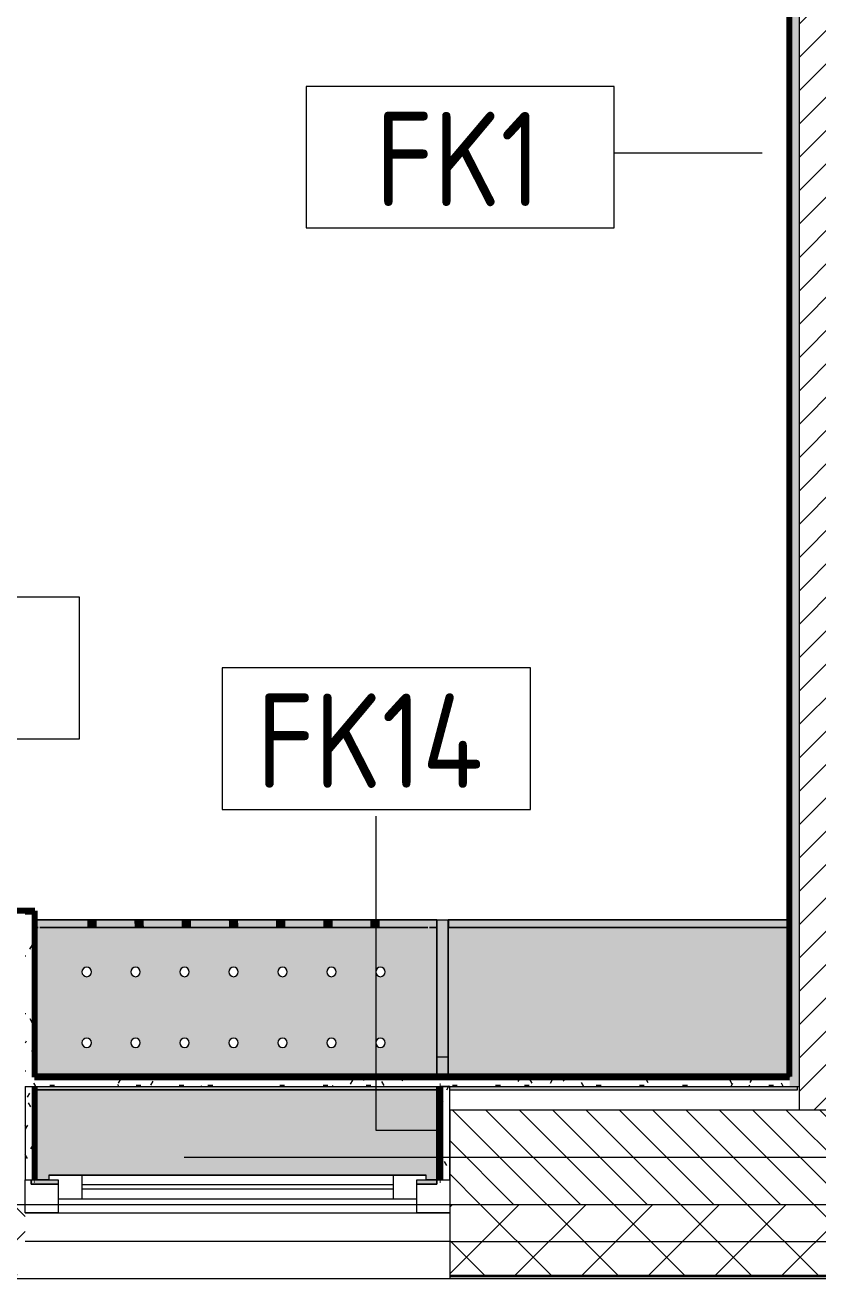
# Model space of a CAD drawing. Header units: millimetres. Extents: x 81731 to 272849, y -8553 to 29000.
# Drawn here: x 108030 to 109710, y -258 to 2400 of the extents above; entities that cross this region are included whole.
import ezdxf

# ---------------------------------------------------------------- set-up
doc = ezdxf.new("R2010")
doc.units = ezdxf.units.MM
doc.linetypes.add('Осевая', pattern=[3175, 635, -476.25, 1587.5, -476.25])
for name, color, linetype, lineweight in [('A-GLAZ', 7, 'Continuous', 9), ('A-GLAZ-1', 7, 'Continuous', 13), ('A-WALL', 7, 'Continuous', 9), ('A-WALL-IDEN', 7, 'Continuous', 9), ('I-WALL', 7, 'Continuous', 9), ('Оси-2', 7, 'Осевая', 9)]:
    doc.layers.add(name, color=color, linetype=linetype, lineweight=lineweight)
for name, color, linetype, lineweight, true_color in [('A-WALL-1', 7, 'Continuous', 9, 0xc0c0c0), ('A-WALL-2', 7, 'Continuous', 9, 0xff80c0), ('I-WALL-17', 7, 'Continuous', 80, 0xffd2ff), ('I-WALL-4', 7, 'Continuous', 9, 0xc0c0c0), ('I-WALL-7', 7, 'Continuous', 80, 0xff80c0), ('S-WALL-ANLY', 7, 'Continuous', 13, 0x008040), ('S-WALL-ANLY-1', 7, 'Continuous', 5, 0x008040), ('Знаки-1', 9, 'Continuous', 9, 0x808080), ('Знаки-2', 7, 'Continuous', 9, 0xc1bbaf), ('Знаки-4', 7, 'Continuous', 9, 0xaba79f), ('Знаки-5', 7, 'Continuous', 9, 0xd4ccbd), ('Знаки-6', 7, 'Continuous', 9, 0xd1cabb), ('Знаки-7', 7, 'Continuous', 9, 0xccc5b7)]:
    doc.layers.add(name, color=color, linetype=linetype, lineweight=lineweight, true_color=true_color)
doc.layers.add('Знаки-3', color=7, linetype='Continuous', lineweight=9, transparency=0.5)
doc.styles.add('GOST Common_1', font='GOST_Common.ttf', dxfattribs={"width": 0.9, "height": 200})
pattern_1 = [(0, (0, 0), (121.92, 30.48), [10.058, -81.382, 10.058, -81.382, -487.68]), (0, (0, 0), (121.92, 30.48), [-182.88, 10.058, -172.822, 10.058, -81.382, -213.36]), (0, (0, 0), (121.92, 30.48), [-457.2, 10.058, -50.902, 10.058, -142.342]), (120, (45.72, 15.24), (-87.356454, 90.345817), [10.058, -81.382, 10.058, -81.382, -487.68]), (120, (45.72, 15.24), (-87.356454, 90.345817), [-182.88, 10.058, -172.822, 10.058, -81.382, -213.36]), (120, (45.72, 15.24), (-87.356454, 90.345817), [-457.2, 10.058, -50.902, 10.058, -142.342]), (240, (60.96, 76.2), (-34.563546, -120.825817), [10.058, -81.382, 10.058, -81.382, -487.68]), (240, (60.96, 76.2), (-34.563546, -120.825817), [-182.88, 10.058, -172.822, 10.058, -81.382, -213.36]), (240, (60.96, 76.2), (-34.563546, -120.825817), [-457.2, 10.058, -50.902, 10.058, -142.342])]

# ---------------------------------------------------------------- blocks, each defined once
blk = doc.blocks.new('120_Окно_СКБ_1Ст - 120_Окно_СКБ_1Ст 900х2500_h_ с форточкой-V5-План отделки стен 2 этажа в осях 23-33')
at = {"layer": 'A-GLAZ'}
for p, q in [((450, -57), (-450, -57)), ((-430, -127), (-422.7, -127)), ((-422.7, -127), (-400, -127)), ((-330, -107), (330, -107)), ((330, -117), (-330, -117)), ((400, -127), (430, -127))]:
    blk.add_line(p, q, dxfattribs=at)
at = {"layer": 'A-GLAZ-1'}
for p, q in [((-450, -127), (-450, -57)), ((-450, -57), (-380, -57)), ((-380, -57), (-380, -127)), ((380, -127), (380, -57)), ((380, -57), (450, -57)), ((450, -57), (450, -127)), ((380, -87), (-380, -87)), ((-380, -87), (-380, -127)), ((-330, -137), (-330, -87)), ((330, -137), (330, -87)), ((380, -127), (380, -87)), ((-380, -127), (-450, -127)), ((-380, -127), (-400, -127)), ((-400, -127), (-400, -137)), ((450, -127), (380, -127)), ((400, -127), (380, -127)), ((400, -137), (400, -127)), ((-400, -137), (400, -137)), ((400, -137), (-400, -137))]:
    blk.add_line(p, q, dxfattribs=at)
blk = doc.blocks.new('Зашивка без перфорации М3_2_1 - М3_2_4-V25-План отделки стен 2 этажа в осях 23-33')
at = {"layer": 'Знаки-3'}
h = blk.add_hatch(color=256, dxfattribs=at)
h.paths.add_polyline_path([(94, 180), (-430, 180), (-430, 173.1), (307, 173.1), (307, 180)])
h.paths.add_polyline_path([(-413, 153.1), (-413, -179.9), (310.2, -179.9), (310.2, 153.1), (94, 153.1)])
blk.add_hatch(color=256, dxfattribs=at).paths.add_polyline_path([(94, -163.9), (-413, -163.9), (-413, -179.9), (310, -179.9), (310, -163.9)])
at = {"layer": 'Знаки-1'}
for p, q in [((307, 180), (-430, 180)), ((-430, 180), (-430, 173.1)), ((310.2, -179.9), (310.2, 153.1)), ((-413, -179.9), (310.2, -179.9))]:
    blk.add_line(p, q, dxfattribs=at)
at = {"layer": 'Знаки-2'}
for p, q in [((310, -163.9), (-413, -163.9)), ((-413, -179.9), (310, -179.9)), ((310, -163.9), (310, -179.9))]:
    blk.add_line(p, q, dxfattribs=at)
at = {"layer": 'Знаки-4'}
for p, q in [((310.2, 153.1), (310.2, -179.9)), ((-413, -163.9), (310, -163.9)), ((310.2, -179.9), (-413, -179.9)), ((310, -179.9), (-413, -179.9)), ((310, -179.9), (310, -163.9))]:
    blk.add_line(p, q, dxfattribs=at)
blk = doc.blocks.new('Зашивка радиатора_ с перфорацией М1_1 - Зашивка радиатора_ с перфорацией М1_1-V30-План отделки стен 2 этажа в осях 23-33')
at = {"layer": 'Знаки-3'}
for points in [[(422.7, 380), (372.7, 380), (372.7, 371.1), (392.7, 371.1), (392.7, 361.1), (-407.3, 361.1), (-407.3, 371.1), (-387.3, 371.1), (-387.3, 380), (-430, 380), (-430, 180), (422.7, 180), (422.7, 371.1), (430, 371.1), (430, 380)], [(299.4, -163.9), (-430, -163.9), (-429.8, -179.9), (422.7, -179.9), (422.7, -163.9), (309.7, -163.9)], [(-315.3, -163.9), (-319, -163.9), (-318.3, -179.9), (-279, -179.9), (-279.7, -163.9), (-313.1, -163.9)], [(-289, -163.9), (-309, -163.9), (-308.7, -179.9), (-289, -179.9)], [(-219, -163.9), (-218.3, -179.9), (-179, -179.9), (-179.7, -163.9), (-218.3, -163.9)], [(-191.9, -163.9), (-209, -163.9), (-208.7, -179.9), (-189, -179.9), (-189.3, -163.9), (-190.3, -163.9)], [(-84.9, -163.9), (-119, -163.9), (-118.3, -179.9), (-79, -179.9), (-79.7, -163.9), (-81.7, -163.9)], [(-108.7, -163.9), (-109, -163.9), (-108.7, -179.9), (-89, -179.9), (-89.3, -163.9), (-107.7, -163.9)], [(-99, -163.9), (-109, -163.9), (-108.7, -179.9), (-89, -179.9), (-89.3, -163.9), (-96.4, -163.9)], [(-19, -163.9), (-18.3, -179.9), (21, -179.9), (20.3, -163.9), (-18.3, -163.9)], [(-6.1, -163.9), (-9, -163.9), (-8.7, -179.9), (11, -179.9), (10.7, -163.9), (-4.2, -163.9)], [(92.3, -163.9), (81, -163.9), (81.7, -179.9), (121, -179.9), (120.3, -163.9), (93.9, -163.9)], [(91.3, -163.9), (91, -163.9), (91.3, -179.9), (111, -179.9), (110.7, -163.9), (92.3, -163.9)], [(196, -163.9), (181, -163.9), (181.7, -179.9), (221, -179.9), (220.3, -163.9), (198.4, -163.9)], [(191.3, -163.9), (191, -163.9), (191.3, -179.9), (211, -179.9), (210.7, -163.9), (192.3, -163.9)], [(191.3, -163.9), (191, -163.9), (191.3, -179.9), (211, -179.9), (210.7, -163.9), (192.3, -163.9)], [(281, -163.9), (281.7, -179.9), (321, -179.9), (320.3, -163.9), (281.7, -163.9)], [(311, -163.9), (291, -163.9), (291.3, -179.9), (311, -179.9)]]:
    blk.add_hatch(color=256, dxfattribs=at).paths.add_polyline_path(points)
h = blk.add_hatch(color=256, dxfattribs=at)
h.paths.add_polyline_path([(299.4, 180), (-430, 180), (-430, 173.1), (422.7, 174.3), (422.7, 180)])
h.paths.add_polyline_path([(-398.5, 153.1), (-430, 153.1), (-430, -179.9), (422.7, -179.9), (422.7, 153.1), (-397.3, 153.1)])
h.paths.add_polyline_path([(1, 90.4), (6, 89), (9.7, 85.4), (11, 80.4), (9.7, 75.4), (6, 71.7), (1, 70.4), (-4, 71.7), (-7.7, 75.4), (-9, 80.4), (-7.7, 85.4), (-4, 89), (-1.6, 90)])
h.paths.add_polyline_path([(-310.3, 90.4), (-305.3, 89), (-301.6, 85.4), (-300.3, 80.4), (-301.6, 75.4), (-305.3, 71.7), (-310.3, 70.4), (-315.3, 71.7), (-318.9, 75.4), (-320.3, 80.4), (-318.9, 85.4), (-315.3, 89), (-312.8, 90)])
h.paths.add_polyline_path([(312.2, 90.4), (317.2, 89), (320.9, 85.4), (322.2, 80.4), (320.9, 75.4), (317.2, 71.7), (312.2, 70.4), (307.2, 71.7), (303.6, 75.4), (302.2, 80.4), (303.6, 85.4), (307.2, 89), (309.7, 90)])
h.paths.add_polyline_path([(-102.8, 90.4), (-97.8, 89), (-94.1, 85.4), (-92.8, 80.4), (-94.1, 75.4), (-97.8, 71.7), (-102.8, 70.4), (-107.8, 71.7), (-111.4, 75.4), (-112.8, 80.4), (-111.4, 85.4), (-107.8, 89), (-105.3, 90)])
h.paths.add_polyline_path([(208.5, 90.4), (213.5, 89), (217.2, 85.4), (218.5, 80.4), (217.2, 75.4), (213.5, 71.7), (208.5, 70.4), (203.5, 71.7), (199.8, 75.4), (198.5, 80.4), (199.8, 85.4), (203.5, 89), (205.9, 90)])
h.paths.add_polyline_path([(104.7, 90.4), (109.7, 89), (113.4, 85.4), (114.7, 80.4), (113.4, 75.4), (109.7, 71.7), (104.7, 70.4), (99.7, 71.7), (96.1, 75.4), (94.7, 80.4), (96.1, 85.4), (99.7, 89), (102.2, 90)])
h.paths.add_polyline_path([(-206.5, 90.4), (-201.5, 89), (-197.8, 85.4), (-196.5, 80.4), (-197.8, 75.4), (-201.5, 71.7), (-206.5, 70.4), (-211.5, 71.7), (-215.2, 75.4), (-216.5, 80.4), (-215.2, 85.4), (-211.5, 89), (-209.1, 90)])
h.paths.add_polyline_path([(-310.3, -59.6), (-305.3, -61), (-301.6, -64.6), (-300.3, -69.6), (-301.6, -74.6), (-305.3, -78.3), (-310.3, -79.6), (-315.3, -78.3), (-318.9, -74.6), (-320.3, -69.6), (-318.9, -64.6), (-315.3, -61), (-312.8, -60)])
h.paths.add_polyline_path([(1, -59.6), (6, -61), (9.7, -64.6), (11, -69.6), (9.7, -74.6), (6, -78.3), (1, -79.6), (-4, -78.3), (-7.7, -74.6), (-9, -69.6), (-7.7, -64.6), (-4, -61), (-1.6, -60)])
h.paths.add_polyline_path([(-102.8, -59.6), (-97.8, -61), (-94.1, -64.6), (-92.8, -69.6), (-94.1, -74.6), (-97.8, -78.3), (-102.8, -79.6), (-107.8, -78.3), (-111.4, -74.6), (-112.8, -69.6), (-111.4, -64.6), (-107.8, -61), (-105.3, -60)])
h.paths.add_polyline_path([(104.7, -59.6), (109.7, -61), (113.4, -64.6), (114.7, -69.6), (113.4, -74.6), (109.7, -78.3), (104.7, -79.6), (99.7, -78.3), (96.1, -74.6), (94.7, -69.6), (96.1, -64.6), (99.7, -61), (102.2, -60)])
h.paths.add_polyline_path([(-206.5, -59.6), (-201.5, -61), (-197.8, -64.6), (-196.5, -69.6), (-197.8, -74.6), (-201.5, -78.3), (-206.5, -79.6), (-211.5, -78.3), (-215.2, -74.6), (-216.5, -69.6), (-215.2, -64.6), (-211.5, -61), (-209.1, -60)])
h.paths.add_polyline_path([(312.2, -59.6), (317.2, -61), (320.9, -64.6), (322.2, -69.6), (320.9, -74.6), (317.2, -78.3), (312.2, -79.6), (307.2, -78.3), (303.6, -74.6), (302.2, -69.6), (303.6, -64.6), (307.2, -61), (309.7, -60)])
h.paths.add_polyline_path([(208.5, -59.6), (213.5, -61), (217.2, -64.6), (218.5, -69.6), (217.2, -74.6), (213.5, -78.3), (208.5, -79.6), (203.5, -78.3), (199.8, -74.6), (198.5, -69.6), (199.8, -64.6), (203.5, -61), (205.9, -60)])
at = {"layer": 'Знаки-1'}
for p, q in [((-387.3, 380), (-430, 380)), ((-430, 380), (-430, 180)), ((430, 380), (372.7, 380)), ((430, 371.1), (430, 380)), ((-430, 180), (422.7, 180)), ((422.7, 180), (-430, 180)), ((-430, 180), (-430, 173.1)), ((-430, 153.1), (-430, -179.9)), ((-430, -179.9), (422.7, -179.9))]:
    blk.add_line(p, q, dxfattribs=at)
for centre, start, end in [((-310.3, 80.4), 180, 0), ((-310.3, 80.4), 0, 180), ((-206.5, 80.4), 0, 180), ((-206.5, 80.4), 180, 360), ((-102.8, 80.4), 0, 180), ((-102.8, 80.4), 180, 0), ((1, 80.4), 0, 180), ((1, 80.4), 180, 0), ((104.7, 80.4), 0, 180), ((104.7, 80.4), 180, 360), ((208.5, 80.4), 0, 180), ((208.5, 80.4), 180, 0), ((312.2, 80.4), 0, 180), ((312.2, 80.4), 180, 0), ((-310.3, -69.6), 0, 180), ((-310.3, -69.6), 180, 0), ((-206.5, -69.6), 0, 180), ((-206.5, -69.6), 180, 0), ((-102.8, -69.6), 0, 180), ((-102.8, -69.6), 180, 0), ((1, -69.6), 0, 180), ((1, -69.6), 180, 0), ((104.7, -69.6), 0, 180), ((104.7, -69.6), 180, 0), ((208.5, -69.6), 0, 180), ((208.5, -69.6), 180, 0), ((312.2, -69.6), 0, 180), ((312.2, -69.6), 180, 0)]:
    blk.add_arc(centre, 10, start, end, dxfattribs=at)
at = {"layer": 'Знаки-2'}
for p, q in [((422.7, 180), (-430, 180)), ((-430, 180), (422.7, 180)), ((-430, -163.9), (-430, -179.9)), ((-414.4, -163.9), (-429.8, -163.9)), ((-429.8, -179.9), (-319, -179.9)), ((-394.9, -163.9), (-410.5, -163.9)), ((-319, -163.9), (-394.3, -163.9)), ((-319, -163.9), (-279, -163.9)), ((-279, -163.9), (-319, -163.9)), ((-319, -179.9), (-279, -179.9)), ((-279, -179.9), (-319, -179.9)), ((-219, -163.9), (-279, -163.9)), ((-279, -179.9), (-219, -179.9)), ((-219, -163.9), (-209, -163.9)), ((-209, -163.9), (-219, -163.9)), ((-219, -179.9), (-209, -179.9)), ((-209, -179.9), (-219, -179.9)), ((-209, -163.9), (-189, -163.9)), ((-189, -163.9), (-209, -163.9)), ((-209, -179.9), (-189, -179.9)), ((-189, -179.9), (-209, -179.9)), ((-189, -163.9), (-179, -163.9)), ((-179, -163.9), (-189, -163.9)), ((-189, -179.9), (-179, -179.9)), ((-179, -179.9), (-189, -179.9)), ((-119, -163.9), (-179, -163.9)), ((-179, -179.9), (-119, -179.9)), ((-119, -163.9), (-109, -163.9)), ((-109, -163.9), (-119, -163.9)), ((-119, -179.9), (-109, -179.9)), ((-109, -179.9), (-119, -179.9)), ((-109, -163.9), (-89, -163.9)), ((-89, -163.9), (-109, -163.9)), ((-109, -179.9), (-89, -179.9)), ((-89, -179.9), (-109, -179.9)), ((-89, -163.9), (-79, -163.9)), ((-79, -163.9), (-89, -163.9)), ((-89, -179.9), (-79, -179.9)), ((-79, -179.9), (-89, -179.9)), ((-19, -163.9), (-79, -163.9)), ((-79, -179.9), (-19, -179.9)), ((-19, -163.9), (21, -163.9)), ((21, -163.9), (-19, -163.9)), ((-19, -179.9), (21, -179.9)), ((21, -179.9), (-19, -179.9)), ((81, -163.9), (21, -163.9)), ((21, -179.9), (81, -179.9)), ((81, -163.9), (91, -163.9)), ((91, -163.9), (81, -163.9)), ((81, -179.9), (91, -179.9)), ((91, -179.9), (81, -179.9)), ((91, -163.9), (111, -163.9)), ((111, -163.9), (91, -163.9)), ((91, -179.9), (111, -179.9)), ((111, -179.9), (91, -179.9)), ((111, -163.9), (121, -163.9)), ((121, -163.9), (111, -163.9)), ((111, -179.9), (121, -179.9)), ((121, -179.9), (111, -179.9)), ((181, -163.9), (121, -163.9)), ((121, -179.9), (181, -179.9)), ((181, -163.9), (191, -163.9)), ((191, -163.9), (181, -163.9)), ((181, -179.9), (191, -179.9)), ((191, -179.9), (181, -179.9)), ((191, -163.9), (211, -163.9)), ((211, -163.9), (191, -163.9)), ((191, -179.9), (211, -179.9)), ((211, -179.9), (191, -179.9)), ((211, -163.9), (221, -163.9)), ((221, -163.9), (211, -163.9)), ((211, -179.9), (221, -179.9)), ((221, -179.9), (211, -179.9)), ((281, -163.9), (221, -163.9)), ((221, -179.9), (281, -179.9)), ((281, -163.9), (321, -163.9)), ((321, -163.9), (281, -163.9)), ((281, -179.9), (321, -179.9)), ((321, -179.9), (281, -179.9)), ((394.9, -163.9), (321, -163.9)), ((321, -179.9), (422.7, -179.9)), ((411.1, -163.9), (395.4, -163.9)), ((422.7, -163.9), (414.9, -163.9))]:
    blk.add_line(p, q, dxfattribs=at)
at = {"layer": 'Знаки-4'}
for p, q in [((-430, 180), (-430, 380)), ((-430, 380), (-387.3, 380)), ((372.7, 380), (430, 380)), ((430, 380), (430, 371.1)), ((-430, 173.1), (-430, 180)), ((-430, -179.9), (-430, 153.1)), ((422.7, -179.9), (-430, -179.9)), ((-429.8, -163.9), (-414.4, -163.9)), ((422.7, -179.9), (-429.8, -179.9)), ((-410.5, -163.9), (-394.9, -163.9)), ((-394.3, -163.9), (394.9, -163.9)), ((395.4, -163.9), (411.1, -163.9)), ((414.9, -163.9), (422.7, -163.9))]:
    blk.add_line(p, q, dxfattribs=at)
for centre, start, end in [((-310.3, 80.4), 0, 180), ((-310.3, 80.4), 180, 360), ((-206.5, 80.4), 0, 180), ((-206.5, 80.4), 180, 360), ((-102.8, 80.4), 0, 180), ((-102.8, 80.4), 180, 360), ((1, 80.4), 0, 180), ((1, 80.4), 180, 360), ((104.7, 80.4), 0, 180), ((104.7, 80.4), 180, 360), ((208.5, 80.4), 0, 180), ((208.5, 80.4), 180, 360), ((312.2, 80.4), 0, 180), ((312.2, 80.4), 180, 0), ((-310.3, -69.6), 0, 180), ((-310.3, -69.6), 180, 360), ((-206.5, -69.6), 0, 180), ((-206.5, -69.6), 180, 360), ((-102.8, -69.6), 0, 180), ((-102.8, -69.6), 180, 360), ((1, -69.6), 0, 180), ((1, -69.6), 180, 360), ((104.7, -69.6), 0, 180), ((104.7, -69.6), 180, 360), ((208.5, -69.6), 0, 180), ((208.5, -69.6), 180, 360), ((312.2, -69.6), 0, 180), ((312.2, -69.6), 180, 360)]:
    blk.add_arc(centre, 10, start, end, dxfattribs=at)
at = {"layer": 'Знаки-5'}
for p, q in [((-104.2, -163.9), (-107.7, -163.9)), ((-107.7, -179.9), (-104.2, -179.9)), ((-94, -163.9), (-104, -163.9)), ((-104, -179.9), (-94, -179.9)), ((-90.3, -163.9), (-93.8, -163.9)), ((-93.8, -179.9), (-90.3, -179.9)), ((195.8, -163.9), (192.3, -163.9)), ((192.3, -179.9), (195.8, -179.9)), ((206, -163.9), (196, -163.9)), ((196, -179.9), (206, -179.9)), ((209.7, -163.9), (206.2, -163.9)), ((206.2, -179.9), (209.7, -179.9))]:
    blk.add_line(p, q, dxfattribs=at)
at = {"layer": 'Знаки-6'}
for p, q in [((-430, -163.9), (-430, -179.9)), ((-304.2, -163.9), (-307.7, -163.9)), ((-307.7, -179.9), (-304.2, -179.9)), ((-294, -163.9), (-304, -163.9)), ((-304, -179.9), (-294, -179.9)), ((-290.3, -163.9), (-293.8, -163.9)), ((-293.8, -179.9), (-290.3, -179.9)), ((-204.2, -163.9), (-207.7, -163.9)), ((-207.7, -179.9), (-204.2, -179.9)), ((-194, -163.9), (-204, -163.9)), ((-204, -179.9), (-194, -179.9)), ((-190.3, -163.9), (-193.8, -163.9)), ((-193.8, -179.9), (-190.3, -179.9)), ((-107.7, -163.9), (-104.2, -163.9)), ((-104.2, -163.9), (-107.7, -163.9)), ((-107.7, -179.9), (-104.2, -179.9)), ((-104.2, -179.9), (-107.7, -179.9)), ((-104, -163.9), (-94, -163.9)), ((-94, -163.9), (-104, -163.9)), ((-104, -179.9), (-99, -179.9)), ((-94, -179.9), (-104, -179.9)), ((-99, -179.9), (-94, -179.9)), ((-93.8, -163.9), (-90.3, -163.9)), ((-90.3, -163.9), (-93.8, -163.9)), ((-93.8, -179.9), (-90.3, -179.9)), ((-90.3, -179.9), (-93.8, -179.9)), ((-4.2, -163.9), (-7.7, -163.9)), ((-7.7, -179.9), (-4.2, -179.9)), ((6, -163.9), (-4, -163.9)), ((-4, -179.9), (6, -179.9)), ((9.7, -163.9), (6.2, -163.9)), ((6.2, -179.9), (9.7, -179.9)), ((95.8, -163.9), (92.3, -163.9)), ((92.3, -179.9), (95.8, -179.9)), ((106, -163.9), (96, -163.9)), ((96, -179.9), (106, -179.9)), ((109.7, -163.9), (106.2, -163.9)), ((106.2, -179.9), (109.7, -179.9)), ((192.3, -163.9), (195.8, -163.9)), ((195.8, -163.9), (192.3, -163.9)), ((192.3, -179.9), (195.8, -179.9)), ((195.8, -179.9), (192.3, -179.9)), ((196, -163.9), (206, -163.9)), ((206, -163.9), (196, -163.9)), ((196, -179.9), (206, -179.9)), ((206, -179.9), (196, -179.9)), ((206.2, -163.9), (209.7, -163.9)), ((209.7, -163.9), (206.2, -163.9)), ((206.2, -179.9), (209.7, -179.9)), ((209.7, -179.9), (206.2, -179.9)), ((295.8, -163.9), (292.3, -163.9)), ((292.3, -179.9), (295.8, -179.9)), ((298.4, -163.9), (296, -163.9)), ((296, -179.9), (298.4, -179.9)), ((306, -163.9), (299.4, -163.9)), ((299.4, -179.9), (306, -179.9)), ((309.7, -163.9), (306.2, -163.9)), ((306.2, -179.9), (309.7, -179.9))]:
    blk.add_line(p, q, dxfattribs=at)
at = {"layer": 'Знаки-7'}
for p, q in [((-309, -163.9), (-318.3, -163.9)), ((-318.3, -179.9), (-309, -179.9)), ((-309, -163.9), (-304.2, -163.9)), ((-304.2, -163.9), (-309, -163.9)), ((-309, -179.9), (-304.2, -179.9)), ((-304.2, -179.9), (-309, -179.9)), ((-304, -163.9), (-301.6, -163.9)), ((-294, -163.9), (-304, -163.9)), ((-304, -179.9), (-294, -179.9)), ((-294, -179.9), (-304, -179.9)), ((-301.6, -163.9), (-294, -163.9)), ((-293.8, -163.9), (-291.9, -163.9)), ((-289, -163.9), (-293.8, -163.9)), ((-293.8, -179.9), (-289, -179.9)), ((-289, -179.9), (-293.8, -179.9)), ((-291.9, -163.9), (-289, -163.9)), ((-279.7, -163.9), (-289, -163.9)), ((-289, -179.9), (-279.7, -179.9)), ((-209, -163.9), (-218.3, -163.9)), ((-218.3, -179.9), (-209, -179.9)), ((-207.7, -163.9), (-204.2, -163.9)), ((-204.2, -163.9), (-207.7, -163.9)), ((-207.7, -179.9), (-204.2, -179.9)), ((-204.2, -179.9), (-207.7, -179.9)), ((-204, -163.9), (-194, -163.9)), ((-194, -163.9), (-204, -163.9)), ((-204, -179.9), (-199, -179.9)), ((-199, -179.9), (-204, -179.9)), ((-199, -179.9), (-194, -179.9)), ((-194, -179.9), (-199, -179.9)), ((-193.8, -163.9), (-190.3, -163.9)), ((-190.3, -163.9), (-193.8, -163.9)), ((-193.8, -179.9), (-190.3, -179.9)), ((-190.3, -179.9), (-193.8, -179.9)), ((-185.5, -163.9), (-189, -163.9)), ((-189, -179.9), (-185.5, -179.9)), ((-179.7, -163.9), (-184.9, -163.9)), ((-184.9, -179.9), (-179.7, -179.9)), ((-109, -163.9), (-118.3, -163.9)), ((-118.3, -179.9), (-109, -179.9)), ((-109, -163.9), (-101.6, -163.9)), ((-96.4, -163.9), (-109, -163.9)), ((-109, -179.9), (-99, -179.9)), ((-89, -179.9), (-109, -179.9)), ((-101.6, -163.9), (-89, -163.9)), ((-99, -179.9), (-89, -179.9)), ((-89.3, -163.9), (-96.4, -163.9)), ((-89, -163.9), (-89.3, -163.9)), ((-79.7, -163.9), (-89, -163.9)), ((-89, -179.9), (-79.7, -179.9)), ((-9, -163.9), (-18.3, -163.9)), ((-18.3, -179.9), (-9, -179.9)), ((-9, -163.9), (-4.2, -163.9)), ((-4.2, -163.9), (-9, -163.9)), ((-9, -179.9), (-7.7, -179.9)), ((-8.7, -179.9), (-9, -179.9)), ((-7.7, -179.9), (-8.7, -179.9)), ((-7.7, -179.9), (-4.2, -179.9)), ((-6.1, -179.9), (-7.7, -179.9)), ((-4.2, -179.9), (-6.1, -179.9)), ((-4, -163.9), (6, -163.9)), ((6, -163.9), (-4, -163.9)), ((-4, -179.9), (1, -179.9)), ((-1.6, -179.9), (-4, -179.9)), ((1, -179.9), (-1.6, -179.9)), ((1, -179.9), (3.6, -179.9)), ((3.6, -179.9), (1, -179.9)), ((3.6, -179.9), (6, -179.9)), ((6, -179.9), (3.6, -179.9)), ((6.2, -163.9), (11, -163.9)), ((11, -163.9), (6.2, -163.9)), ((6.2, -179.9), (8.1, -179.9)), ((8.1, -179.9), (6.2, -179.9)), ((8.1, -179.9), (9.7, -179.9)), ((9.7, -179.9), (8.1, -179.9)), ((9.7, -179.9), (10.7, -179.9)), ((10.7, -179.9), (9.7, -179.9)), ((10.7, -179.9), (11, -179.9)), ((11, -179.9), (10.7, -179.9)), ((20.3, -163.9), (11, -163.9)), ((11, -179.9), (20.3, -179.9)), ((91, -163.9), (81.7, -163.9)), ((81.7, -179.9), (91, -179.9)), ((92.3, -163.9), (95.8, -163.9)), ((95.8, -163.9), (92.3, -163.9)), ((92.3, -179.9), (95.8, -179.9)), ((95.8, -179.9), (92.3, -179.9)), ((96, -163.9), (106, -163.9)), ((106, -163.9), (96, -163.9)), ((96, -179.9), (101, -179.9)), ((106, -179.9), (96, -179.9)), ((101, -179.9), (106, -179.9)), ((106.2, -163.9), (109.7, -163.9)), ((109.7, -163.9), (106.2, -163.9)), ((106.2, -179.9), (109.7, -179.9)), ((109.7, -179.9), (106.2, -179.9)), ((120.3, -163.9), (111, -163.9)), ((111, -179.9), (120.3, -179.9)), ((191, -163.9), (181.7, -163.9)), ((181.7, -179.9), (191, -179.9)), ((191, -163.9), (198.4, -163.9)), ((203.6, -163.9), (191, -163.9)), ((191, -179.9), (192.3, -179.9)), ((211, -179.9), (191, -179.9)), ((192.3, -179.9), (193.9, -179.9)), ((193.9, -179.9), (211, -179.9)), ((198.4, -163.9), (211, -163.9)), ((210.7, -163.9), (203.6, -163.9)), ((211, -163.9), (210.7, -163.9)), ((220.3, -163.9), (211, -163.9)), ((211, -179.9), (220.3, -179.9)), ((291, -163.9), (281.7, -163.9)), ((281.7, -179.9), (291, -179.9)), ((291, -163.9), (295.8, -163.9)), ((291.3, -163.9), (291, -163.9)), ((291, -179.9), (295.8, -179.9)), ((295.8, -179.9), (291, -179.9)), ((292.3, -163.9), (291.3, -163.9)), ((293.9, -163.9), (292.3, -163.9)), ((295.8, -163.9), (293.9, -163.9)), ((296, -163.9), (306, -163.9)), ((298.4, -163.9), (296, -163.9)), ((296, -179.9), (303.6, -179.9)), ((306, -179.9), (296, -179.9)), ((306, -163.9), (298.4, -163.9)), ((303.6, -179.9), (306, -179.9)), ((306.2, -163.9), (311, -163.9)), ((311, -163.9), (306.2, -163.9)), ((306.2, -179.9), (310.7, -179.9)), ((311, -179.9), (306.2, -179.9)), ((310.7, -179.9), (311, -179.9)), ((320.3, -163.9), (311, -163.9)), ((311, -179.9), (320.3, -179.9))]:
    blk.add_line(p, q, dxfattribs=at)
blk = doc.blocks.new('Зашивка_ опоясывающая панель - Зашивка_ опоясывающая панель Т2_1-V50-План отделки стен 2 этажа в осях 23-33')
at = {"layer": 'Знаки-3'}
for points in [[(-429.8, -110), (-406, -110), (-406, 180), (-430, 179.8), (-430, -110)], [(-429.8, -153.1), (-406, -153.1), (-406, 180), (-430, 179.8), (-430, -153.1)]]:
    blk.add_hatch(color=256, dxfattribs=at).paths.add_polyline_path(points)
at = {"layer": 'Знаки-1'}
for p, q in [((-429.8, 180), (-406, 180)), ((-406, 180), (-406, -153.1))]:
    blk.add_line(p, q, dxfattribs=at)
at = {"layer": 'Знаки-2'}
for p, q in [((-430, 164), (-430, -110)), ((-430, -110), (-430, 164)), ((-429.8, 180), (-406, 180)), ((-406, -110), (-406, 180)), ((-430, -110), (-430, -153.1))]:
    blk.add_line(p, q, dxfattribs=at)
at = {"layer": 'Знаки-4'}
for p, q in [((-430, -153.1), (-430, 179.8)), ((-429.8, 180), (-406, 180)), ((-429.8, 180), (-406, 180)), ((-406, 180), (-406, -110)), ((-406, -110), (-406, 180)), ((-429.8, -110), (-406, -110)), ((-429.8, -110), (-406, -110)), ((-406, -153.1), (-406, -110))]:
    blk.add_line(p, q, dxfattribs=at)
at = {"layer": 'Знаки-6'}
blk.add_line((-430, 179.8), (-430, 164), dxfattribs=at)
at = {"layer": 'Знаки-7'}
for p, q in [((-430, 179.8), (-430, 164)), ((-430, 164), (-430, 179.8)), ((-430, 164), (-430, -110))]:
    blk.add_line(p, q, dxfattribs=at)
blk = doc.blocks.new('М_стена_0001 - Типоразмер_без рамки-25382661-План отделки стен 2 этажа в осях 23-33')
at = {"layer": 'A-WALL-IDEN'}
for p, q in [((3.258, 1.523), (-3.273, 1.523)), ((-3.273, 1.523), (-3.273, -1.477)), ((3.258, -1.477), (3.258, 1.523)), ((-3.273, -1.477), (3.258, -1.477))]:
    blk.add_line(p, q, dxfattribs=at)

msp = doc.modelspace()

# ---------------------------------------------------------------- hatches: boundary and pattern name
at = {"layer": 'A-WALL'}
h = msp.add_hatch(dxfattribs=at)
h.set_pattern_fill('FP_3', color=256, style=0, pattern_type=2)
h.set_pattern_definition([(135, (0, 0), (-35.35534, -35.35534), [])])
h.paths.add_polyline_path([(113430, -100), (113680, -100), (113680, 100), (113430, 100)])
h.paths.add_polyline_path([(104830, -100), (104830, 100), (103780, 100), (103780, -100), (104617.7, -100)])
h.paths.add_polyline_path([(122830, -100), (122830, 100), (122030, 100), (122030, -100), (122719.1, -100)])
h.paths.add_polyline_path([(114638.1, -100), (115630, -100), (115630, 100), (114580, 100), (114580, -100)])
h.paths.add_polyline_path([(108930, -100), (110230, -100), (110230, 100), (108930, 100)])
h.paths.add_polyline_path([(119330, -100), (119330, 100), (118830, 100), (118830, -100), (119163.5, -100)])
h.paths.add_polyline_path([(92095.8, -100), (92730, -100), (92730, 100), (91930, 100), (91930, -100), (92011.3, -100)])
h.paths.add_polyline_path([(102880, -100), (102880, 100), (102630, 100), (102630, -100), (102678.2, -100)])
h.paths.add_polyline_path([(94530, -100), (94780, -100), (94780, 100), (94530, 100)])
h.paths.add_polyline_path([(98476.1, -100), (99030, -100), (99030, 100), (95680, 100), (95680, -100), (98152.8, -100)])
h.paths.add_polyline_path([(101385.3, -100), (101730, -100), (101730, 100), (100830, 100), (100830, -100)])
h = msp.add_hatch(dxfattribs=at)
h.set_pattern_fill('FP_1', color=256, style=0, pattern_type=2)
h.set_pattern_definition([(45, (0, 0), (-70.71068, 70.71068), []), (135, (0, 0), (-70.71068, -70.71068), [])])
h.paths.add_polyline_path([(119330, -250), (119330, -100), (117930, -100), (117930, -250)])
h.paths.add_polyline_path([(123730, -250), (125080, -250), (125080, -100), (123730, -100), (123730, -126.5)])
h.paths.add_polyline_path([(122030, -250), (122830, -250), (122830, -100), (122030, -100), (122030, -126.5)])
h.paths.add_polyline_path([(113680, -250), (113680, -100), (112530, -100), (112530, -250)])
h.paths.add_polyline_path([(99930, -250), (99930, -100), (95680, -100), (95680, -250)])
h.paths.add_polyline_path([(104830, -250), (104830, -100), (103780, -100), (103780, -250)])
h.paths.add_polyline_path([(114580, -250), (115630, -250), (115630, -100), (114580, -100), (114580, -126.5)])
h.paths.add_polyline_path([(102880, -250), (102880, -100), (100830, -100), (100830, -250)])
h.paths.add_polyline_path([(110230, -250), (110230, -100), (108930, -100), (108930, -250)])
h.paths.add_polyline_path([(108030, -250), (108030, -100), (107130, -100), (107130, -250)])
h.paths.add_polyline_path([(121130, -250), (121130, -100), (120230, -100), (120230, -250), (120779.7, -250)])
h.paths.add_polyline_path([(94780, -250), (94780, -100), (93630, -100), (93630, -250)])
h.paths.add_polyline_path([(92730, -250), (92730, -100), (91930, -100), (91930, -250)])
h.paths.add_polyline_path([(91030, -250), (91030, -100), (89210, -100), (89210, -250), (89748.6, -250)])
at = {"layer": 'I-WALL'}
h = msp.add_hatch(dxfattribs=at)
h.set_pattern_fill('FP_39', color=256, style=0, pattern_type=2)
h.set_pattern_definition(pattern_1)
h.paths.add_polyline_path([(109670, 150), (109669.7, 3700), (109662, 3700), (109662, 3755), (109650, 3755), (109650, 150)])
h.paths.add_polyline_path([(109662, 5155), (109662, 5210), (109670, 5210), (109670, 10400), (109650, 10400), (109650, 5155)])
h = msp.add_hatch(dxfattribs=at)
h.set_pattern_fill('FP_5', color=256, style=0, pattern_type=2)
h.set_pattern_definition([(45, (0, 0), (-35.35534, 35.35534), [])])
h.paths.add_polyline_path([(109670, 100), (109750, 100), (109749, 3755), (109670, 3755), (109670, 150)])
h.paths.add_polyline_path([(109670, 5155), (109750, 5155), (109750, 10400), (109670, 10400), (109670, 5210)])
h = msp.add_hatch(dxfattribs=at)
h.set_pattern_fill('FP_39', color=256, style=0, pattern_type=2)
h.set_pattern_definition(pattern_1)
h.paths.add_polyline_path([(108050, 150), (108050, 521), (108030, 521), (108030, 150)])
h = msp.add_hatch(dxfattribs=at)
h.set_pattern_fill('FP_39', color=256, style=0, pattern_type=2)
h.set_pattern_definition(pattern_1)
h.paths.add_polyline_path([(109143, 150), (109650, 150), (109650, 170), (108050, 170), (108050, 150), (108819.8, 150)])
h = msp.add_hatch(dxfattribs=at)
h.set_pattern_fill('FP_39', color=256, style=0, pattern_type=2)
h.set_pattern_definition(pattern_1)
h.paths.add_polyline_path([(108030, -48), (108050, -48), (108050, 150), (108030, 150), (108030, 134.4)])
h = msp.add_hatch(dxfattribs=at)
h.set_pattern_fill('FP_39', color=256, style=0, pattern_type=2)
h.set_pattern_definition(pattern_1)
h.paths.add_polyline_path([(108910, -48), (108930, -48), (108930, 150), (108910, 150)])

# ---------------------------------------------------------------- linework, layer by layer
at = {"layer": 'A-WALL'}
for p, q in [((109670, 3700), (109670, 150)), ((109650, 171), (109650, 170)), ((108930, -100), (110230, -100)), ((108930, -250), (110230, -250)), ((108930, -253), (110230, -253))]:
    msp.add_line(p, q, dxfattribs=at)
at = {"layer": 'A-WALL-1'}
for p, q in [((110230, 100), (108930, 100)), ((108930, 100), (108930, -258)), ((107130, -100), (110230, -100)), ((120230, -258), (107130, -258))]:
    msp.add_line(p, q, dxfattribs=at)
at = {"layer": 'A-WALL-2'}
msp.add_line((109650, 171), (109650, 3755), dxfattribs=at)
at = {"layer": 'A-WALL-IDEN'}
for p, q in [((109591.9, 2128.3), (109278.4, 2128.3)), ((108774.1, 56.3), (108774.1, 723.2)), ((108903.4, 56.3), (108774.1, 56.3))]:
    msp.add_line(p, q, dxfattribs=at)
at = {"layer": 'I-WALL-17'}
for p, q in [((108051, 150), (108050, 150)), ((108050, 150), (108050, -48)), ((108051, -48), (108051, 150)), ((108910, 150), (108909, 150)), ((108909, 150), (108909, -48)), ((108910, -48), (108910, 150)), ((108050, -48), (108051, -48)), ((108909, -48), (108910, -48))]:
    msp.add_line(p, q, dxfattribs=at)
at = {"layer": 'I-WALL-4'}
for p, q in [((108030, 150), (109670, 150)), ((108030, 150), (108030, -48)), ((108930, 150), (108910, 150)), ((108930, -48), (108930, 150)), ((109670, 150), (109670, 100)), ((108030, -48), (108050, -48)), ((108910, -48), (108930, -48))]:
    msp.add_line(p, q, dxfattribs=at)
at = {"layer": 'I-WALL-7'}
for p, q in [((109649, 3755), (109649, 171)), ((108051, 522), (107371, 522)), ((108030, 521), (108050, 521)), ((108050, 521), (108050, 170)), ((108051, 171), (108051, 522)), ((108050, 170), (109650, 170)), ((109649, 171), (108051, 171))]:
    msp.add_line(p, q, dxfattribs=at)
at = {"layer": 'S-WALL-ANLY'}
msp.add_line((108930, -179), (108030, -179), dxfattribs=at)
at = {"layer": 'S-WALL-ANLY-1'}
msp.add_line((108930, -179), (110230, -179), dxfattribs=at)
at = {"layer": 'Оси-2'}
msp.add_line((85030.7, 0), (122760, 0), dxfattribs=at)

# ---------------------------------------------------------------- block references
at = {"layer": 'A-GLAZ', "rotation": 180}
msp.add_blockref('120_Окно_СКБ_1Ст - 120_Окно_СКБ_1Ст 900х2500_h_ с форточкой-V5-План отделки стен 2 этажа в осях 23-33', (108480, -175), dxfattribs=at)
at = {"layer": 'A-WALL-IDEN', "xscale": 99.99999999999993, "yscale": 99.99999999999993, "zscale": 99.99999999999993}
for p in [(108952.6, 2117.8), (107819.8, 1034.6), (108774.9, 884.8)]:
    msp.add_blockref('М_стена_0001 - Типоразмер_без рамки-25382661-План отделки стен 2 этажа в осях 23-33', p, dxfattribs=at)
at = {"layer": 'Знаки-1'}
msp.add_blockref('Зашивка_ опоясывающая панель - Зашивка_ опоясывающая панель Т2_1-V50-План отделки стен 2 этажа в осях 23-33', (109332.5, 323.1), dxfattribs=at)
at = {"layer": 'Знаки-2', "rotation": 180}
msp.add_blockref('Зашивка без перфорации М3_2_1 - М3_2_4-V25-План отделки стен 2 этажа в осях 23-33', (109237, 323.1), dxfattribs=at)
at = {"layer": 'Знаки-6', "rotation": 180}
msp.add_blockref('Зашивка радиатора_ с перфорацией М1_1 - Зашивка радиатора_ с перфорацией М1_1-V30-План отделки стен 2 этажа в осях 23-33', (108472.7, 323.1), dxfattribs=at)

# ---------------------------------------------------------------- texts
at = {"layer": 'A-WALL-IDEN', "char_height": 200, "attachment_point": 1, "style": 'GOST Common_1'}
for s, insert, width in [('FK1', (108772.3, 2215.9), 447.342), ('FK14', (108520.4, 982.8), 627.721)]:
    msp.add_mtext(s, dxfattribs=dict(at, insert=insert, width=width))

doc.saveas('drawing.dxf')
